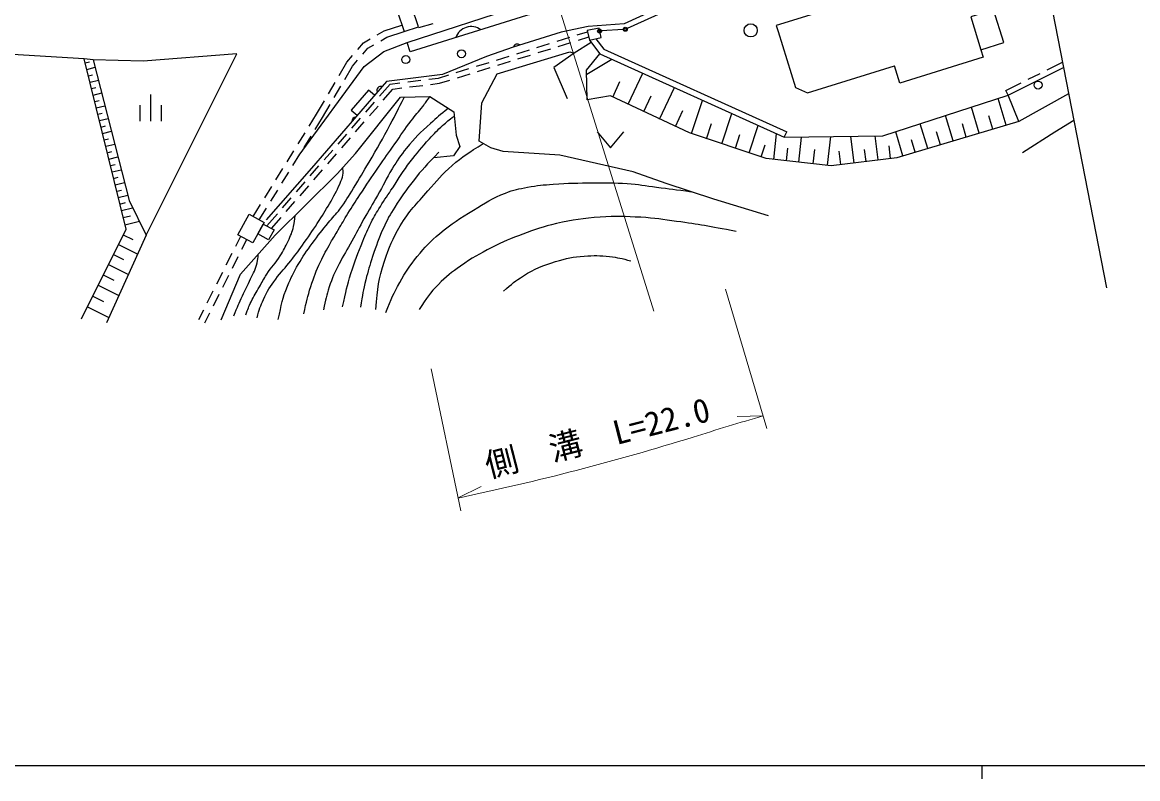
# Model space of a CAD drawing. Units: millimetres at full size, sheet at 1:1000; details may follow other scales. Extents: x 40000 to 680000, y 20000 to 380000.
# Drawn here: x 194160 to 278648, y 204000 to 261282 of the extents above; entities that cross this region are included whole.
import ezdxf
from ezdxf.enums import TextEntityAlignment as Align

# ---------------------------------------------------------------- set-up
doc = ezdxf.new("R2010")
doc.units = ezdxf.units.MM
doc.header["$LTSCALE"] = 1000
for name, color, linetype, lineweight in [('M-BGD', 7, 'Continuous', 25), ('M-BMK-OTRS', 5, 'Continuous', 25), ('M-STR-HTXT', 7, 'Continuous', 13), ('M-STR-STRC', 7, 'Continuous', 25), ('M-TTL-BAND', 7, 'Continuous', 25), ('M旗上げ（主構造物）', 7, 'Continuous', 13)]:
    doc.layers.add(name, color=color, linetype=linetype, lineweight=lineweight)
doc.styles.add('ＭＳ ゴシック', font='')
doc.styles.get('ＭＳ ゴシック').set_extended_font_data('MS Gothic')

msp = doc.modelspace()

# ---------------------------------------------------------------- linework, layer by layer
at = {"layer": 'M-BGD'}
for p, q in [((224192, 260886), (225269, 261198)), ((221035, 260329), (221558, 260635)), ((221558, 260635), (222916, 261067)), ((221771, 260157), (223083, 260575)), ((236200, 260325), (236977, 260566)), ((251408, 260576), (252733, 256335)), ((219567, 259217), (219995, 259720)), ((219995, 259720), (220517, 260026)), ((220334, 259316), (220793, 259585)), ((221311, 259888), (221771, 260157)), ((233144, 259375), (234099, 259672)), ((234672, 259850), (235627, 260147)), ((234757, 259457), (235712, 259754)), ((236285, 259932), (237061, 260173)), ((218751, 258257), (219179, 258760)), ((219950, 258864), (220334, 259316)), ((230088, 258426), (231043, 258722)), ((231616, 258900), (232571, 259197)), ((231701, 258508), (232656, 258804)), ((233229, 258983), (234184, 259279)), ((198931, 258204), (199245, 258281)), ((199050, 257718), (199678, 257872)), ((218158, 257243), (218751, 258257)), ((218594, 256958), (219177, 257955)), ((219177, 257955), (219561, 258407)), ((227033, 257476), (227988, 257773)), ((228560, 257951), (229515, 258248)), ((228645, 257558), (229600, 257855)), ((230173, 258033), (231128, 258330)), ((236913, 257347), (238813, 258488)), ((253624, 255936), (260216, 257996)), ((271790, 257679), (272945, 258254)), ((199169, 257233), (199488, 257311)), ((199288, 256747), (199925, 256903)), ((223357, 256769), (224349, 256892)), ((224945, 256965), (225683, 257057)), ((225683, 257057), (226460, 257298)), ((225767, 256664), (226544, 256905)), ((227117, 257083), (228072, 257380)), ((240055, 255075), (241157, 257426)), ((270357, 256967), (271253, 257412)), ((199407, 256261), (199730, 256341)), ((217350, 255862), (217855, 256725)), ((217786, 255577), (218291, 256440)), ((220387, 256152), (219077, 254640)), ((220840, 255759), (220387, 256152)), ((221224, 255685), (222024, 256604)), ((221503, 255396), (222225, 256226)), ((222024, 256604), (222761, 256695)), ((222225, 256226), (222904, 256310)), ((223500, 256383), (224492, 256506)), ((225088, 256580), (225767, 256664)), ((238880, 255625), (239430, 256801)), ((242437, 253959), (243553, 256341)), ((252733, 256335), (253624, 255936)), ((268664, 256125), (269820, 256700)), ((268841, 255770), (268664, 256125)), ((199526, 255776), (200172, 255934)), ((199645, 255290), (199973, 255370)), ((203869, 255803), (203869, 253803)), ((216453, 254329), (217047, 255344)), ((220174, 254477), (220830, 255232)), ((241246, 254517), (241804, 255708)), ((244852, 252850), (245694, 255372)), ((268685, 253489), (268081, 255523)), ((273411, 255865), (269644, 253774)), ((199764, 254804), (200419, 254965)), ((199883, 254319), (200215, 254400)), ((203069, 255003), (203069, 253803)), ((204669, 255003), (204669, 253803)), ((215896, 253429), (216453, 254329)), ((216899, 254061), (217483, 255059)), ((219077, 254640), (219531, 254248)), ((220453, 254189), (221110, 254943)), ((243641, 253396), (244205, 254600)), ((247137, 252088), (247900, 254373)), ((266652, 252886), (266064, 254866)), ((200002, 253833), (200666, 253996)), ((216347, 253170), (216899, 254061)), ((219124, 253270), (219780, 254024)), ((219403, 252982), (220060, 253736)), ((245995, 252469), (246376, 253612)), ((249208, 251397), (249899, 253467)), ((262741, 251725), (262183, 253604)), ((264671, 252298), (264098, 254227)), ((265661, 252592), (265367, 253582)), ((267668, 253188), (267367, 254204)), ((200122, 253348), (200458, 253430)), ((200241, 252862), (200913, 253027)), ((215055, 252069), (215581, 252919)), ((215506, 251809), (216032, 252660)), ((218074, 252063), (218730, 252817)), ((237715, 252983), (238715, 251783)), ((238715, 251783), (239715, 252983)), ((248173, 251742), (248518, 252778)), ((251083, 250898), (251295, 252836)), ((251875, 252573), (252060, 252983)), ((255155, 250453), (255392, 252624)), ((257166, 250635), (256921, 252646)), ((258982, 250857), (258760, 252673)), ((260862, 251166), (260318, 252997)), ((263706, 252011), (263420, 252976)), ((200360, 252376), (200701, 252460)), ((200479, 251891), (201160, 252058)), ((218354, 251774), (219010, 252529)), ((250133, 251088), (250441, 252012)), ((252984, 250691), (253192, 252592)), ((259930, 250972), (259814, 251920)), ((261801, 251445), (261522, 252385)), ((200598, 251405), (200943, 251490)), ((200717, 250920), (201407, 251089)), ((214213, 250708), (214739, 251559)), ((214664, 250449), (215190, 251299)), ((217024, 250855), (217680, 251610)), ((217304, 250567), (217960, 251322)), ((252034, 250794), (252138, 251745)), ((254070, 250572), (254188, 251657)), ((256161, 250513), (256038, 251518)), ((258074, 250746), (257963, 251654)), ((200836, 250434), (201186, 250520)), ((200955, 249948), (201654, 250120)), ((213371, 249348), (213897, 250198)), ((215974, 249648), (216630, 250403)), ((216254, 249360), (216910, 250114)), ((201074, 249463), (201428, 249550)), ((213822, 249088), (214348, 249939)), ((201193, 248977), (201901, 249151)), ((201312, 248491), (201671, 248579)), ((212529, 247987), (213055, 248837)), ((212980, 247728), (213506, 248578)), ((214924, 248441), (215580, 249195)), ((215204, 248152), (215860, 248907)), ((201431, 248006), (202148, 248182)), ((201550, 247520), (201975, 247624)), ((213874, 247234), (214530, 247988)), ((214154, 246945), (214810, 247700)), ((201669, 247035), (202518, 247243)), ((211656, 246577), (212213, 247477)), ((212113, 246326), (212664, 247217)), ((212681, 245862), (213480, 246781)), ((201803, 246489), (202349, 246622)), ((201937, 245943), (203029, 246210)), ((213038, 245663), (213760, 246492)), ((201801, 245187), (202532, 244824)), ((210333, 244334), (210707, 245075)), ((201438, 244456), (202900, 243730)), ((210793, 244091), (211163, 244825)), ((201062, 243697), (201820, 243321)), ((209613, 242905), (210063, 243798)), ((210073, 242663), (210523, 243556)), ((200685, 242939), (202202, 242186)), ((200294, 242152), (201081, 241761)), ((208893, 241476), (209343, 242369)), ((209353, 241234), (209803, 242127)), ((199903, 241365), (201477, 240583)), ((208173, 240047), (208623, 240940)), ((199497, 240548), (200314, 240143)), ((208634, 239805), (209084, 240698)), ((199092, 239732), (200725, 238921)), ((207530, 238769), (207903, 239511)), ((207994, 238535), (208364, 239269))]:
    msp.add_line(p, q, dxfattribs=at)
for points in [[(203548, 245162), (210408, 258887), (203307, 258327), (199534, 258438), (198851, 258528), (193419, 258841), (187915, 259397), (183816, 259974), (178888, 260821), (173873, 261879), (167454, 263440), (156278, 266010), (149544, 267452), (140745, 268819), (133178, 269963), (129329, 270487), (127115, 270848)], [(270615, 270204), (268740, 270010), (268060, 270582), (260652, 269306), (260164, 268498), (246781, 264386), (239747, 261165), (237032, 260974), (234980, 260537), (231337, 259406), (229328, 258684), (225988, 257332), (221741, 256798), (216056, 250237), (212628, 246335)], [(223530, 259044), (223302, 259751), (231871, 262519), (239874, 264267), (240046, 263606)], [(240046, 263606), (232352, 261798), (223530, 259044)], [(257823, 262581), (257679, 263042), (251264, 261037), (251408, 260576)], [(215141, 251220), (220064, 257947), (221550, 259079), (223302, 259751)], [(237249, 259754), (235958, 258940), (234433, 257865), (235442, 255521)], [(237111, 259933), (237914, 258895), (251875, 252573)], [(237605, 260029), (238201, 259259), (252060, 252983)], [(250688, 246627), (246544, 247896), (242933, 249078), (240438, 249969), (234874, 251225), (230592, 251510), (229641, 251772), (228754, 252282), (228969, 255175), (230122, 257390), (235622, 259054), (235958, 258940)], [(269644, 253774), (260402, 251030), (255428, 250424), (250516, 250960), (244694, 252903), (238716, 255702), (236948, 255422), (236908, 257666), (237914, 258895)], [(266777, 259205), (266953, 258644), (260631, 256668), (260216, 257996)], [(198647, 238836), (202016, 245619), (198851, 258528)], [(199534, 258438), (202249, 247786), (203548, 245162), (200549, 238532)], [(269644, 253774), (268841, 255770), (273024, 257850)], [(209225, 238742), (210693, 242196), (213321, 245162), (218019, 249802), (219396, 251355), (222815, 255605), (225031, 255661), (226840, 254500), (227030, 252726), (227303, 251878), (226826, 251179), (225338, 251026)], [(251875, 252573), (259346, 252681), (268841, 255770)], [(269931, 251426), (272372, 252995), (273799, 253877)]]:
    msp.add_lwpolyline(points, dxfattribs=at)
for points in [[(222552, 262146), (223083, 260575), (224173, 260943), (223642, 262514)], [(266000, 261694), (266777, 259205), (268516, 259748), (267738, 262237)], [(237113, 259933), (238003, 260124), (237849, 260841), (236959, 260650)], [(210488, 245195), (211342, 246749), (212480, 246125), (211626, 244570)], [(212002, 245254), (212416, 246007), (213233, 245559), (212819, 244805)]]:
    msp.add_lwpolyline(points, close=True, dxfattribs=at)
for centre, radius in [((249335, 260673), 500), ((223208, 258460), 300), ((227428, 258898), 300), ((271104, 256525), 300)]:
    msp.add_circle(centre, radius, dxfattribs=at)
for centre, radius, start, end in [((228164, 259705), 1250, 54.20322, 160.46343), ((231648, 259336), 300, 49.32348, 165.18069), ((221317, 256131), 300, 71.96691, 206.21813), ((219426, 253802), 300, 94.20069, 183.98435)]:
    msp.add_arc(centre, radius, start, end, dxfattribs=at)
for points, knots in [([(213548, 238772), (213797, 239956), (213854, 240359), (214246, 241309), (214519, 241971), (214707, 242329), (215062, 242951), (215433, 243598), (215690, 243931), (216124, 244537), (216577, 245169), (216855, 245505), (217344, 246109), (217673, 246516), (217903, 246708), (218215, 247129), (218657, 247727), (218856, 248096), (219252, 248726), (219726, 249479), (219975, 249910), (220422, 250680), (221067, 251791), (221435, 252410), (222037, 253545), (222468, 254357), (222606, 254625), (223108, 255640)], [0, 0, 0, 0, 1, 1, 1, 2, 2, 2, 3, 3, 3, 4, 4, 4, 5, 5, 5, 6, 6, 6, 7, 7, 7, 8, 8, 8, 9, 9, 9, 9]), ([(215483, 239198), (215695, 240181), (215756, 240476), (216014, 241272), (216255, 242017), (216406, 242433), (216738, 243142), (217009, 243720), (217195, 244028), (217509, 244583), (217728, 244970), (217867, 245177), (218094, 245560), (218381, 246043), (218529, 246321), (218824, 246799), (219168, 247356), (219365, 247665), (219723, 248212), (220265, 249038), (220578, 249495), (221137, 250309), (221612, 251001), (221891, 251381), (222374, 252069), (222857, 252756), (223101, 253161), (223611, 253829), (223943, 254264), (224167, 254478), (224495, 254916), (224710, 255203), (224781, 255300), (225031, 255661)], [0, 0, 0, 0, 1, 1, 1, 2, 2, 2, 3, 3, 3, 4, 4, 4, 5, 5, 5, 6, 6, 6, 7, 7, 7, 8, 8, 8, 9, 9, 9, 10, 10, 10, 11, 11, 11, 11]), ([(226428, 254764), (225769, 254244), (225583, 254085), (225068, 253618), (224316, 252936), (223894, 252543), (223261, 251748), (222796, 251165), (222562, 250816), (222174, 250179), (221705, 249409), (221505, 248942), (221062, 248156), (220672, 247463), (220432, 247086), (220042, 246393), (219675, 245739), (219488, 245364), (219125, 244708), (218751, 244032), (218499, 243676), (218156, 242983), (217827, 242318), (217638, 241942), (217406, 241238), (217186, 240572), (217134, 240312), (216980, 239495)], [0, 0, 0, 0, 1, 1, 1, 2, 2, 2, 3, 3, 3, 4, 4, 4, 5, 5, 5, 6, 6, 6, 7, 7, 7, 8, 8, 8, 9, 9, 9, 9]), ([(218425, 239735), (218678, 240937), (218752, 241293), (219052, 242267), (219351, 243239), (219571, 243767), (219955, 244709), (220183, 245268), (220307, 245585), (220584, 246122), (220832, 246604), (220995, 246861), (221280, 247323), (221631, 247891), (221844, 248200), (222214, 248756), (222727, 249528), (222986, 249981), (223546, 250721), (224080, 251427), (224401, 251807), (225001, 252459), (225375, 252866), (225585, 253097), (225999, 253463), (226329, 253756), (226450, 253853), (226875, 254174)], [0, 0, 0, 0, 1, 1, 1, 2, 2, 2, 3, 3, 3, 4, 4, 4, 5, 5, 5, 6, 6, 6, 7, 7, 7, 8, 8, 8, 9, 9, 9, 9]), ([(220936, 239529), (221101, 241203), (221128, 241810), (221588, 243186), (221951, 244274), (222214, 244873), (222791, 245864), (223456, 247007), (224025, 247520), (224889, 248520), (225562, 249301), (225937, 249748), (226712, 250428), (227562, 251172), (227942, 251398), (229073, 252098)], [0, 0, 0, 0, 1, 1, 1, 2, 2, 2, 3, 3, 3, 4, 4, 4, 5, 5, 5, 5]), ([(225711, 251448), (224757, 250454), (224465, 250165), (223763, 249262), (223185, 248520), (222873, 248092), (222377, 247294), (222003, 246692), (221796, 246349), (221508, 245702), (221141, 244877), (220976, 244396), (220695, 243537), (220471, 242854), (220353, 242468), (220180, 241771), (219982, 240973), (219939, 240689), (219775, 239705)], [0, 0, 0, 0, 1, 1, 1, 2, 2, 2, 3, 3, 3, 4, 4, 4, 5, 5, 5, 6, 6, 6, 6]), ([(211941, 238909), (212122, 239557), (212191, 239772), (212427, 240295), (212715, 240935), (212945, 241264), (213353, 241836), (213763, 242411), (214072, 242672), (214506, 243229), (214914, 243753), (215135, 244053), (215517, 244595), (215973, 245243), (216223, 245609), (216651, 246276), (217013, 246842), (217215, 247159), (217546, 247743), (217871, 248316), (218056, 248641), (218294, 249254), (218383, 249482), (218439, 249616), (218453, 249860), (218461, 250019), (218459, 250088), (218433, 250268)], [0, 0, 0, 0, 1, 1, 1, 2, 2, 2, 3, 3, 3, 4, 4, 4, 5, 5, 5, 6, 6, 6, 7, 7, 7, 8, 8, 8, 9, 9, 9, 9]), ([(221696, 239308), (222136, 240388), (222271, 240729), (222755, 241580), (223211, 242382), (223482, 242831), (224069, 243544), (224673, 244278), (225051, 244665), (225777, 245281), (226703, 246067), (227292, 246425), (228330, 247056), (229247, 247614), (229753, 247963), (230752, 248353), (231386, 248600), (231770, 248662), (232438, 248789), (233185, 248931), (233613, 248967), (234371, 249025), (235557, 249117), (236225, 249109), (237415, 249118), (238417, 249127), (238981, 249141), (239980, 249072), (240852, 249011), (241333, 248913), (242200, 248803), (243238, 248672), (243566, 248626), (244855, 248449)], [0, 0, 0, 0, 1, 1, 1, 2, 2, 2, 3, 3, 3, 4, 4, 4, 5, 5, 5, 6, 6, 6, 7, 7, 7, 8, 8, 8, 9, 9, 9, 10, 10, 10, 11, 11, 11, 11]), ([(211092, 239117), (211256, 239592), (211310, 239736), (211486, 240117), (211697, 240574), (211867, 240804), (212116, 241242), (212330, 241618), (212440, 241835), (212675, 242199), (213040, 242766), (213338, 243020), (213693, 243593), (213955, 244016), (214084, 244265), (214295, 244715), (214491, 245134), (214609, 245374), (214709, 245825), (214779, 246141), (214797, 246269), (214824, 246646)], [0, 0, 0, 0, 1, 1, 1, 2, 2, 2, 3, 3, 3, 4, 4, 4, 5, 5, 5, 6, 6, 6, 7, 7, 7, 7]), ([(248239, 245447), (246080, 245846), (245496, 245971), (243723, 246204), (242670, 246342), (242083, 246457), (241023, 246513), (239819, 246576), (239138, 246614), (237936, 246525), (236627, 246429), (235891, 246327), (234612, 246034), (233597, 245802), (233043, 245604), (232066, 245243), (231130, 244898), (230610, 244681), (229724, 244222), (228769, 243727), (228230, 243444), (227354, 242820), (226664, 242330), (226279, 242041), (225686, 241438), (225025, 240767), (224822, 240443), (224215, 239527)], [0, 0, 0, 0, 1, 1, 1, 2, 2, 2, 3, 3, 3, 4, 4, 4, 5, 5, 5, 6, 6, 6, 7, 7, 7, 8, 8, 8, 9, 9, 9, 9]), ([(210176, 239056), (210485, 239785), (210565, 239979), (210834, 240562), (211068, 241068), (211225, 241339), (211453, 241848), (211664, 242317), (211837, 242567), (211941, 243071), (211991, 243316), (212011, 243415), (212030, 243705)], [0, 0, 0, 0, 1, 1, 1, 2, 2, 2, 3, 3, 3, 4, 4, 4, 4]), ([(230619, 240925), (231254, 241499), (231491, 241682), (232113, 242080), (232992, 242643), (233563, 242844), (234558, 243162), (235379, 243424), (235865, 243512), (236724, 243576), (237473, 243631), (237901, 243630), (238648, 243540), (239288, 243463), (239529, 243408), (240266, 243214)], [0, 0, 0, 0, 1, 1, 1, 2, 2, 2, 3, 3, 3, 4, 4, 4, 5, 5, 5, 5])]:
    msp.add_open_spline(points, degree=3, knots=knots, dxfattribs=at)
at = {"layer": 'M-BMK-OTRS'}
msp.add_line((269157, 277679), (276277, 241170), dxfattribs=at)
at = {"layer": 'M-STR-HTXT'}
msp.add_line((241990, 239417), (233067, 268059), dxfattribs=at)
at = {"layer": 'M-STR-STRC'}
for p, q in [((246955, 263977), (239970, 260816)), ((239684, 260743), (238034, 260627))]:
    msp.add_line(p, q, dxfattribs=at)
for centre, radius in [((237884, 260616), 150), ((237884, 260616), 120), ((237884, 260616), 100), ((239833, 260754), 150), ((239833, 260754), 120), ((239833, 260754), 100)]:
    msp.add_circle(centre, radius, dxfattribs=at)
at = {"layer": 'M-TTL-BAND'}
for p, q in [((40000, 205000), (579000, 205000)), ((266849, 205000), (266849, 204000))]:
    msp.add_line(p, q, dxfattribs=at)
at = {"layer": 'M旗上げ（主構造物）'}
for p, q in [((247430, 241071), (250559, 230526)), ((225130, 235047), (227371, 224278)), ((250275, 231484), (248311, 231423)), ((227167, 225257), (228926, 226133))]:
    msp.add_line(p, q, dxfattribs=at)
for centre, radius, start, end in [((366913, -161575), 410000, 106.52791, 107.30354), ((188452, 411270), 190000, 281.75715, 287.30354)]:
    msp.add_arc(centre, radius, start, end, dxfattribs=at)

# ---------------------------------------------------------------- texts
at = {"layer": 'M旗上げ（主構造物）', "style": 'ＭＳ ゴシック'}
msp.add_text('側\u3000溝\u3000L=22.0', height=1833, rotation=14.408, dxfattribs=at).set_placement((238085, 228419), align=Align.BOTTOM_CENTER)

doc.saveas('drawing.dxf')
